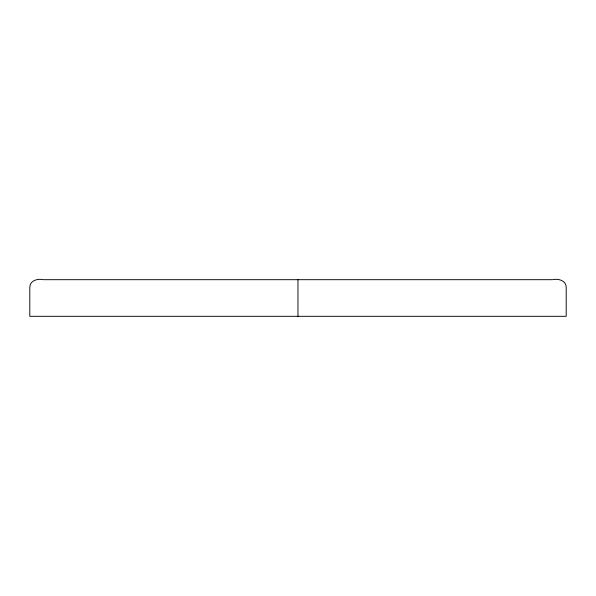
<?xml version="1.0" encoding="UTF-8"?>
<svg xmlns="http://www.w3.org/2000/svg" width="596" height="596" viewBox="0 0 596 596"><rect width="100%" height="100%" fill="white"/><g stroke="black" fill="none" stroke-linecap="round" stroke-linejoin="round"><path stroke-width="0.89" d="M297.97 279.688L297.963 316.312M43.232 279.688C37.719 278.28 29.666 280.656 29.8 287.443L29.8 316.312L566.2 316.312L566.2 287.443C566.334 280.656 558.281 278.28 552.768 279.688M43.903 279.688L552.097 279.688"/></g></svg>
